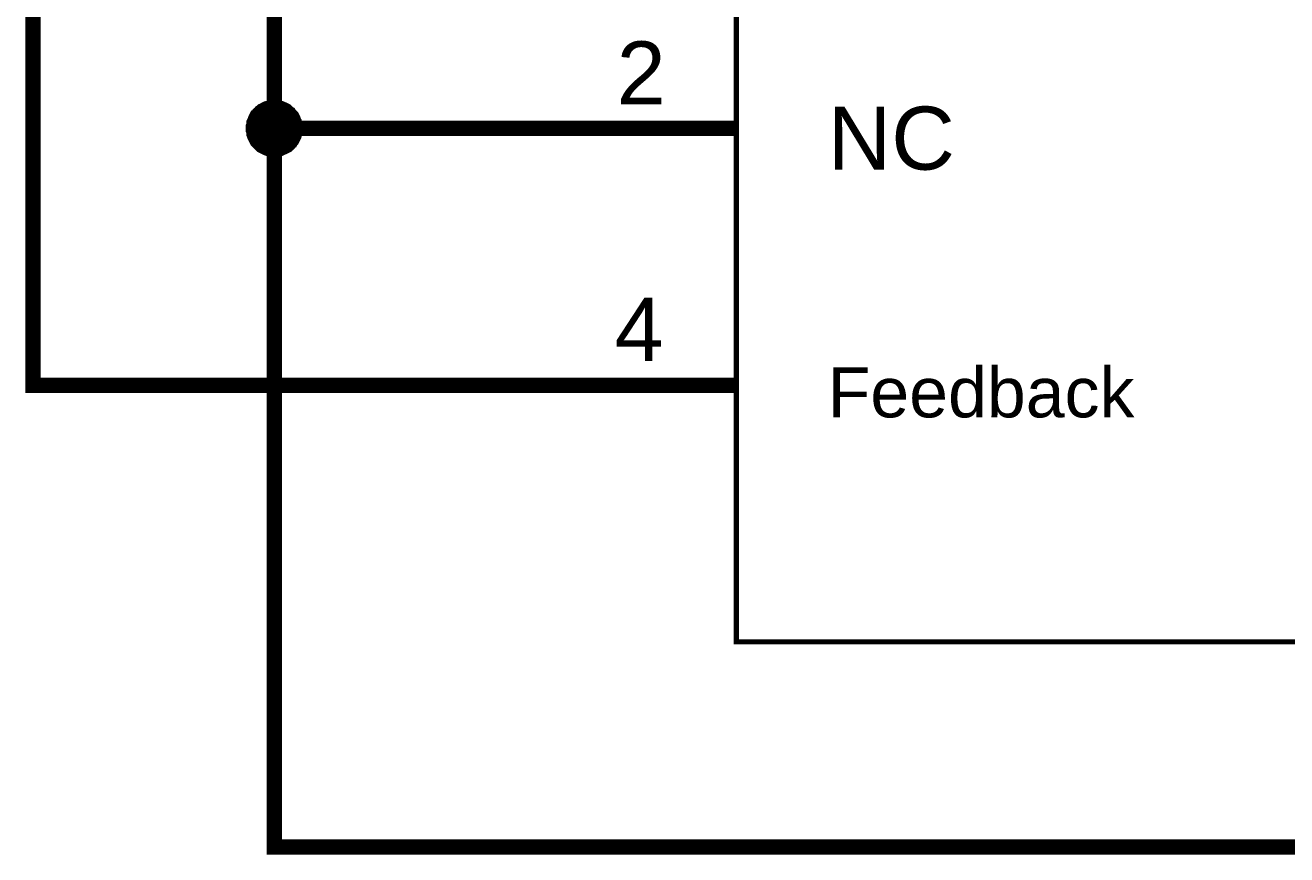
# Model space of a CAD drawing. Header units: millimetres. Extents: x 0 to 594, y 0 to 420.
# Drawn here: x 267.94 to 292.5, y 193.24 to 209.41 of the extents above; entities that cross this region are included whole.
import ezdxf

# ---------------------------------------------------------------- set-up
doc = ezdxf.new("R2010")
doc.units = ezdxf.units.MM
doc.layers.add('Sheet', color=255, linetype='Continuous')
doc.styles.get("Standard").update_dxf_attribs({"font": 'arial.ttf'})

msp = doc.modelspace()

# ---------------------------------------------------------------- linework, layer by layer
at = {"layer": 'Sheet', "color": 0}
for points, const_width in [([(276.787, 202.39), (268.087, 202.39), (268.087, 236.999), (306.08, 236.999)], 0.3), ([(276.787, 207.396), (276.787, 207.396), (272.786, 207.396), (272.786, 212.392)], 0.3), ([(272.278, 207.396), (272.278, 207.418), (272.278, 207.449), (272.289, 207.471), (272.289, 207.502), (272.289, 207.523), (272.299, 207.545), (272.31, 207.566), (272.321, 207.587), (272.331, 207.619), (272.342, 207.64), (272.352, 207.661), (272.363, 207.682), (272.373, 207.703), (272.395, 207.714), (272.405, 207.735), (272.426, 207.756), (272.448, 207.767), (272.458, 207.788), (272.479, 207.799), (272.5, 207.82), (272.522, 207.83), (272.543, 207.841), (272.564, 207.852), (272.585, 207.862), (272.606, 207.873), (272.638, 207.883), (272.659, 207.883), (272.68, 207.894), (272.712, 207.894), (272.733, 207.904), (272.754, 207.904), (272.786, 207.904)], 0.0991), ([(272.278, 207.396), (272.278, 207.418), (272.278, 207.449), (272.289, 207.471), (272.289, 207.502), (272.289, 207.523), (272.299, 207.545), (272.31, 207.566), (272.321, 207.587), (272.331, 207.619), (272.342, 207.64), (272.352, 207.661), (272.363, 207.682), (272.373, 207.703), (272.395, 207.714), (272.405, 207.735), (272.426, 207.756), (272.448, 207.767), (272.458, 207.788), (272.479, 207.799), (272.5, 207.82), (272.522, 207.83), (272.543, 207.841), (272.564, 207.852), (272.585, 207.862), (272.606, 207.873), (272.638, 207.883), (272.659, 207.883), (272.68, 207.894), (272.712, 207.894), (272.733, 207.904), (272.754, 207.904), (272.786, 207.904)], 0.0991), ([(272.278, 207.396), (272.278, 207.418), (272.278, 207.449), (272.289, 207.471), (272.289, 207.502), (272.289, 207.523), (272.299, 207.545), (272.31, 207.566), (272.321, 207.587), (272.331, 207.619), (272.342, 207.64), (272.352, 207.661), (272.363, 207.682), (272.373, 207.703), (272.395, 207.714), (272.405, 207.735), (272.426, 207.756), (272.448, 207.767), (272.458, 207.788), (272.479, 207.799), (272.5, 207.82), (272.522, 207.83), (272.543, 207.841), (272.564, 207.852), (272.585, 207.862), (272.606, 207.873), (272.638, 207.883), (272.659, 207.883), (272.68, 207.894), (272.712, 207.894), (272.733, 207.904), (272.754, 207.904), (272.786, 207.904)], 0.0991), ([(272.278, 207.396), (272.278, 207.418), (272.278, 207.449), (272.289, 207.471), (272.289, 207.502), (272.289, 207.523), (272.299, 207.545), (272.31, 207.566), (272.321, 207.587), (272.331, 207.619), (272.342, 207.64), (272.352, 207.661), (272.363, 207.682), (272.373, 207.703), (272.395, 207.714), (272.405, 207.735), (272.426, 207.756), (272.448, 207.767), (272.458, 207.788), (272.479, 207.799), (272.5, 207.82), (272.522, 207.83), (272.543, 207.841), (272.564, 207.852), (272.585, 207.862), (272.606, 207.873), (272.638, 207.883), (272.659, 207.883), (272.68, 207.894), (272.712, 207.894), (272.733, 207.904), (272.754, 207.904), (272.786, 207.904)], 0.0991), ([(272.278, 207.396), (272.278, 207.418), (272.278, 207.449), (272.289, 207.471), (272.289, 207.502), (272.289, 207.523), (272.299, 207.545), (272.31, 207.566), (272.321, 207.587), (272.331, 207.619), (272.342, 207.64), (272.352, 207.661), (272.363, 207.682), (272.373, 207.703), (272.395, 207.714), (272.405, 207.735), (272.426, 207.756), (272.448, 207.767), (272.458, 207.788), (272.479, 207.799), (272.5, 207.82), (272.522, 207.83), (272.543, 207.841), (272.564, 207.852), (272.585, 207.862), (272.606, 207.873), (272.638, 207.883), (272.659, 207.883), (272.68, 207.894), (272.712, 207.894), (272.733, 207.904), (272.754, 207.904), (272.786, 207.904)], 0.0991), ([(272.278, 207.396), (272.278, 207.418), (272.278, 207.449), (272.289, 207.471), (272.289, 207.502), (272.289, 207.523), (272.299, 207.545), (272.31, 207.566), (272.321, 207.587), (272.331, 207.619), (272.342, 207.64), (272.352, 207.661), (272.363, 207.682), (272.373, 207.703), (272.395, 207.714), (272.405, 207.735), (272.426, 207.756), (272.448, 207.767), (272.458, 207.788), (272.479, 207.799), (272.5, 207.82), (272.522, 207.83), (272.543, 207.841), (272.564, 207.852), (272.585, 207.862), (272.606, 207.873), (272.638, 207.883), (272.659, 207.883), (272.68, 207.894), (272.712, 207.894), (272.733, 207.904), (272.754, 207.904), (272.786, 207.904)], 0.0991), ([(272.278, 207.396), (272.278, 207.418), (272.278, 207.449), (272.289, 207.471), (272.289, 207.502), (272.289, 207.523), (272.299, 207.545), (272.31, 207.566), (272.321, 207.587), (272.331, 207.619), (272.342, 207.64), (272.352, 207.661), (272.363, 207.682), (272.373, 207.703), (272.395, 207.714), (272.405, 207.735), (272.426, 207.756), (272.448, 207.767), (272.458, 207.788), (272.479, 207.799), (272.5, 207.82), (272.522, 207.83), (272.543, 207.841), (272.564, 207.852), (272.585, 207.862), (272.606, 207.873), (272.638, 207.883), (272.659, 207.883), (272.68, 207.894), (272.712, 207.894), (272.733, 207.904), (272.754, 207.904), (272.786, 207.904)], 0.0991), ([(272.278, 207.396), (272.278, 207.418), (272.278, 207.449), (272.289, 207.471), (272.289, 207.502), (272.289, 207.523), (272.299, 207.545), (272.31, 207.566), (272.321, 207.587), (272.331, 207.619), (272.342, 207.64), (272.352, 207.661), (272.363, 207.682), (272.373, 207.703), (272.395, 207.714), (272.405, 207.735), (272.426, 207.756), (272.448, 207.767), (272.458, 207.788), (272.479, 207.799), (272.5, 207.82), (272.522, 207.83), (272.543, 207.841), (272.564, 207.852), (272.585, 207.862), (272.606, 207.873), (272.638, 207.883), (272.659, 207.883), (272.68, 207.894), (272.712, 207.894), (272.733, 207.904), (272.754, 207.904), (272.786, 207.904)], 0.0991), ([(272.786, 207.904), (272.786, 207.904)], 0.0991), ([(272.786, 207.904), (272.807, 207.904), (272.839, 207.904), (272.86, 207.894), (272.892, 207.894), (272.913, 207.883), (272.934, 207.883), (272.956, 207.873), (272.977, 207.862), (273.008, 207.852), (273.03, 207.841), (273.051, 207.83), (273.072, 207.82), (273.093, 207.799), (273.104, 207.788), (273.125, 207.767), (273.146, 207.756), (273.157, 207.735), (273.178, 207.714), (273.188, 207.703), (273.21, 207.682), (273.22, 207.661), (273.231, 207.64), (273.241, 207.619), (273.252, 207.587), (273.262, 207.566), (273.273, 207.545), (273.273, 207.523), (273.284, 207.502), (273.284, 207.471), (273.294, 207.449), (273.294, 207.418), (273.294, 207.396)], 0.0991), ([(272.786, 207.904), (272.786, 207.904)], 0.0991), ([(272.786, 207.904), (272.807, 207.904), (272.839, 207.904), (272.86, 207.894), (272.892, 207.894), (272.913, 207.883), (272.934, 207.883), (272.956, 207.873), (272.977, 207.862), (273.008, 207.852), (273.03, 207.841), (273.051, 207.83), (273.072, 207.82), (273.093, 207.799), (273.104, 207.788), (273.125, 207.767), (273.146, 207.756), (273.157, 207.735), (273.178, 207.714), (273.188, 207.703), (273.21, 207.682), (273.22, 207.661), (273.231, 207.64), (273.241, 207.619), (273.252, 207.587), (273.262, 207.566), (273.273, 207.545), (273.273, 207.523), (273.284, 207.502), (273.284, 207.471), (273.294, 207.449), (273.294, 207.418), (273.294, 207.396)], 0.0991), ([(272.786, 207.904), (272.786, 207.904)], 0.0991), ([(272.786, 207.904), (272.807, 207.904), (272.839, 207.904), (272.86, 207.894), (272.892, 207.894), (272.913, 207.883), (272.934, 207.883), (272.956, 207.873), (272.977, 207.862), (273.008, 207.852), (273.03, 207.841), (273.051, 207.83), (273.072, 207.82), (273.093, 207.799), (273.104, 207.788), (273.125, 207.767), (273.146, 207.756), (273.157, 207.735), (273.178, 207.714), (273.188, 207.703), (273.21, 207.682), (273.22, 207.661), (273.231, 207.64), (273.241, 207.619), (273.252, 207.587), (273.262, 207.566), (273.273, 207.545), (273.273, 207.523), (273.284, 207.502), (273.284, 207.471), (273.294, 207.449), (273.294, 207.418), (273.294, 207.396)], 0.0991), ([(272.786, 207.904), (272.786, 207.904)], 0.0991), ([(272.786, 207.904), (272.807, 207.904), (272.839, 207.904), (272.86, 207.894), (272.892, 207.894), (272.913, 207.883), (272.934, 207.883), (272.956, 207.873), (272.977, 207.862), (273.008, 207.852), (273.03, 207.841), (273.051, 207.83), (273.072, 207.82), (273.093, 207.799), (273.104, 207.788), (273.125, 207.767), (273.146, 207.756), (273.157, 207.735), (273.178, 207.714), (273.188, 207.703), (273.21, 207.682), (273.22, 207.661), (273.231, 207.64), (273.241, 207.619), (273.252, 207.587), (273.262, 207.566), (273.273, 207.545), (273.273, 207.523), (273.284, 207.502), (273.284, 207.471), (273.294, 207.449), (273.294, 207.418), (273.294, 207.396)], 0.0991), ([(272.786, 207.904), (272.786, 207.904)], 0.0991), ([(272.786, 207.904), (272.807, 207.904), (272.839, 207.904), (272.86, 207.894), (272.892, 207.894), (272.913, 207.883), (272.934, 207.883), (272.956, 207.873), (272.977, 207.862), (273.008, 207.852), (273.03, 207.841), (273.051, 207.83), (273.072, 207.82), (273.093, 207.799), (273.104, 207.788), (273.125, 207.767), (273.146, 207.756), (273.157, 207.735), (273.178, 207.714), (273.188, 207.703), (273.21, 207.682), (273.22, 207.661), (273.231, 207.64), (273.241, 207.619), (273.252, 207.587), (273.262, 207.566), (273.273, 207.545), (273.273, 207.523), (273.284, 207.502), (273.284, 207.471), (273.294, 207.449), (273.294, 207.418), (273.294, 207.396)], 0.0991), ([(272.786, 207.904), (272.786, 207.904)], 0.0991), ([(272.786, 207.904), (272.807, 207.904), (272.839, 207.904), (272.86, 207.894), (272.892, 207.894), (272.913, 207.883), (272.934, 207.883), (272.956, 207.873), (272.977, 207.862), (273.008, 207.852), (273.03, 207.841), (273.051, 207.83), (273.072, 207.82), (273.093, 207.799), (273.104, 207.788), (273.125, 207.767), (273.146, 207.756), (273.157, 207.735), (273.178, 207.714), (273.188, 207.703), (273.21, 207.682), (273.22, 207.661), (273.231, 207.64), (273.241, 207.619), (273.252, 207.587), (273.262, 207.566), (273.273, 207.545), (273.273, 207.523), (273.284, 207.502), (273.284, 207.471), (273.294, 207.449), (273.294, 207.418), (273.294, 207.396)], 0.0991), ([(272.786, 207.904), (272.786, 207.904)], 0.0991), ([(272.786, 207.904), (272.807, 207.904), (272.839, 207.904), (272.86, 207.894), (272.892, 207.894), (272.913, 207.883), (272.934, 207.883), (272.956, 207.873), (272.977, 207.862), (273.008, 207.852), (273.03, 207.841), (273.051, 207.83), (273.072, 207.82), (273.093, 207.799), (273.104, 207.788), (273.125, 207.767), (273.146, 207.756), (273.157, 207.735), (273.178, 207.714), (273.188, 207.703), (273.21, 207.682), (273.22, 207.661), (273.231, 207.64), (273.241, 207.619), (273.252, 207.587), (273.262, 207.566), (273.273, 207.545), (273.273, 207.523), (273.284, 207.502), (273.284, 207.471), (273.294, 207.449), (273.294, 207.418), (273.294, 207.396)], 0.0991), ([(272.786, 207.904), (272.786, 207.904)], 0.0991), ([(272.786, 207.904), (272.807, 207.904), (272.839, 207.904), (272.86, 207.894), (272.892, 207.894), (272.913, 207.883), (272.934, 207.883), (272.956, 207.873), (272.977, 207.862), (273.008, 207.852), (273.03, 207.841), (273.051, 207.83), (273.072, 207.82), (273.093, 207.799), (273.104, 207.788), (273.125, 207.767), (273.146, 207.756), (273.157, 207.735), (273.178, 207.714), (273.188, 207.703), (273.21, 207.682), (273.22, 207.661), (273.231, 207.64), (273.241, 207.619), (273.252, 207.587), (273.262, 207.566), (273.273, 207.545), (273.273, 207.523), (273.284, 207.502), (273.284, 207.471), (273.294, 207.449), (273.294, 207.418), (273.294, 207.396)], 0.0991), ([(306.779, 202.39), (310.779, 202.39), (310.779, 193.394), (272.786, 193.394), (272.786, 207.396)], 0.3), ([(281.782, 207.396), (276.787, 207.396)], 0.3), ([(272.786, 206.888), (272.754, 206.888), (272.733, 206.888), (272.712, 206.899), (272.68, 206.899), (272.659, 206.899), (272.638, 206.91), (272.606, 206.92), (272.585, 206.931), (272.564, 206.941), (272.543, 206.952), (272.522, 206.963), (272.5, 206.973), (272.479, 206.984), (272.458, 207.005), (272.448, 207.015), (272.426, 207.037), (272.405, 207.058), (272.395, 207.068), (272.373, 207.09), (272.363, 207.111), (272.352, 207.132), (272.342, 207.153), (272.331, 207.174), (272.321, 207.195), (272.31, 207.217), (272.299, 207.248), (272.289, 207.269), (272.289, 207.291), (272.289, 207.322), (272.278, 207.344), (272.278, 207.365), (272.278, 207.396)], 0.0991), ([(272.278, 207.396), (272.278, 207.396)], 0.0991), ([(272.786, 206.888), (272.754, 206.888), (272.733, 206.888), (272.712, 206.899), (272.68, 206.899), (272.659, 206.899), (272.638, 206.91), (272.606, 206.92), (272.585, 206.931), (272.564, 206.941), (272.543, 206.952), (272.522, 206.963), (272.5, 206.973), (272.479, 206.984), (272.458, 207.005), (272.448, 207.015), (272.426, 207.037), (272.405, 207.058), (272.395, 207.068), (272.373, 207.09), (272.363, 207.111), (272.352, 207.132), (272.342, 207.153), (272.331, 207.174), (272.321, 207.195), (272.31, 207.217), (272.299, 207.248), (272.289, 207.269), (272.289, 207.291), (272.289, 207.322), (272.278, 207.344), (272.278, 207.365), (272.278, 207.396)], 0.0991), ([(272.278, 207.396), (272.278, 207.396)], 0.0991), ([(272.786, 206.888), (272.754, 206.888), (272.733, 206.888), (272.712, 206.899), (272.68, 206.899), (272.659, 206.899), (272.638, 206.91), (272.606, 206.92), (272.585, 206.931), (272.564, 206.941), (272.543, 206.952), (272.522, 206.963), (272.5, 206.973), (272.479, 206.984), (272.458, 207.005), (272.448, 207.015), (272.426, 207.037), (272.405, 207.058), (272.395, 207.068), (272.373, 207.09), (272.363, 207.111), (272.352, 207.132), (272.342, 207.153), (272.331, 207.174), (272.321, 207.195), (272.31, 207.217), (272.299, 207.248), (272.289, 207.269), (272.289, 207.291), (272.289, 207.322), (272.278, 207.344), (272.278, 207.365), (272.278, 207.396)], 0.0991), ([(272.278, 207.396), (272.278, 207.396)], 0.0991), ([(272.786, 206.888), (272.754, 206.888), (272.733, 206.888), (272.712, 206.899), (272.68, 206.899), (272.659, 206.899), (272.638, 206.91), (272.606, 206.92), (272.585, 206.931), (272.564, 206.941), (272.543, 206.952), (272.522, 206.963), (272.5, 206.973), (272.479, 206.984), (272.458, 207.005), (272.448, 207.015), (272.426, 207.037), (272.405, 207.058), (272.395, 207.068), (272.373, 207.09), (272.363, 207.111), (272.352, 207.132), (272.342, 207.153), (272.331, 207.174), (272.321, 207.195), (272.31, 207.217), (272.299, 207.248), (272.289, 207.269), (272.289, 207.291), (272.289, 207.322), (272.278, 207.344), (272.278, 207.365), (272.278, 207.396)], 0.0991), ([(272.278, 207.396), (272.278, 207.396)], 0.0991), ([(272.786, 206.888), (272.754, 206.888), (272.733, 206.888), (272.712, 206.899), (272.68, 206.899), (272.659, 206.899), (272.638, 206.91), (272.606, 206.92), (272.585, 206.931), (272.564, 206.941), (272.543, 206.952), (272.522, 206.963), (272.5, 206.973), (272.479, 206.984), (272.458, 207.005), (272.448, 207.015), (272.426, 207.037), (272.405, 207.058), (272.395, 207.068), (272.373, 207.09), (272.363, 207.111), (272.352, 207.132), (272.342, 207.153), (272.331, 207.174), (272.321, 207.195), (272.31, 207.217), (272.299, 207.248), (272.289, 207.269), (272.289, 207.291), (272.289, 207.322), (272.278, 207.344), (272.278, 207.365), (272.278, 207.396)], 0.0991), ([(272.278, 207.396), (272.278, 207.396)], 0.0991), ([(272.786, 206.888), (272.754, 206.888), (272.733, 206.888), (272.712, 206.899), (272.68, 206.899), (272.659, 206.899), (272.638, 206.91), (272.606, 206.92), (272.585, 206.931), (272.564, 206.941), (272.543, 206.952), (272.522, 206.963), (272.5, 206.973), (272.479, 206.984), (272.458, 207.005), (272.448, 207.015), (272.426, 207.037), (272.405, 207.058), (272.395, 207.068), (272.373, 207.09), (272.363, 207.111), (272.352, 207.132), (272.342, 207.153), (272.331, 207.174), (272.321, 207.195), (272.31, 207.217), (272.299, 207.248), (272.289, 207.269), (272.289, 207.291), (272.289, 207.322), (272.278, 207.344), (272.278, 207.365), (272.278, 207.396)], 0.0991), ([(272.278, 207.396), (272.278, 207.396)], 0.0991), ([(272.786, 206.888), (272.754, 206.888), (272.733, 206.888), (272.712, 206.899), (272.68, 206.899), (272.659, 206.899), (272.638, 206.91), (272.606, 206.92), (272.585, 206.931), (272.564, 206.941), (272.543, 206.952), (272.522, 206.963), (272.5, 206.973), (272.479, 206.984), (272.458, 207.005), (272.448, 207.015), (272.426, 207.037), (272.405, 207.058), (272.395, 207.068), (272.373, 207.09), (272.363, 207.111), (272.352, 207.132), (272.342, 207.153), (272.331, 207.174), (272.321, 207.195), (272.31, 207.217), (272.299, 207.248), (272.289, 207.269), (272.289, 207.291), (272.289, 207.322), (272.278, 207.344), (272.278, 207.365), (272.278, 207.396)], 0.0991), ([(272.278, 207.396), (272.278, 207.396)], 0.0991), ([(272.786, 206.888), (272.754, 206.888), (272.733, 206.888), (272.712, 206.899), (272.68, 206.899), (272.659, 206.899), (272.638, 206.91), (272.606, 206.92), (272.585, 206.931), (272.564, 206.941), (272.543, 206.952), (272.522, 206.963), (272.5, 206.973), (272.479, 206.984), (272.458, 207.005), (272.448, 207.015), (272.426, 207.037), (272.405, 207.058), (272.395, 207.068), (272.373, 207.09), (272.363, 207.111), (272.352, 207.132), (272.342, 207.153), (272.331, 207.174), (272.321, 207.195), (272.31, 207.217), (272.299, 207.248), (272.289, 207.269), (272.289, 207.291), (272.289, 207.322), (272.278, 207.344), (272.278, 207.365), (272.278, 207.396)], 0.0991), ([(272.278, 207.396), (272.278, 207.396)], 0.0991), ([(273.294, 207.396), (273.294, 207.365), (273.294, 207.344), (273.284, 207.322), (273.284, 207.291), (273.273, 207.269), (273.273, 207.248), (273.262, 207.217), (273.252, 207.195), (273.241, 207.174), (273.231, 207.153), (273.22, 207.132), (273.21, 207.111), (273.188, 207.09), (273.178, 207.068), (273.157, 207.058), (273.146, 207.037), (273.125, 207.015), (273.104, 207.005), (273.093, 206.984), (273.072, 206.973), (273.051, 206.963), (273.03, 206.952), (273.008, 206.941), (272.977, 206.931), (272.956, 206.92), (272.934, 206.91), (272.913, 206.899), (272.892, 206.899), (272.86, 206.899), (272.839, 206.888), (272.807, 206.888), (272.786, 206.888)], 0.0991), ([(273.294, 207.396), (273.294, 207.365), (273.294, 207.344), (273.284, 207.322), (273.284, 207.291), (273.273, 207.269), (273.273, 207.248), (273.262, 207.217), (273.252, 207.195), (273.241, 207.174), (273.231, 207.153), (273.22, 207.132), (273.21, 207.111), (273.188, 207.09), (273.178, 207.068), (273.157, 207.058), (273.146, 207.037), (273.125, 207.015), (273.104, 207.005), (273.093, 206.984), (273.072, 206.973), (273.051, 206.963), (273.03, 206.952), (273.008, 206.941), (272.977, 206.931), (272.956, 206.92), (272.934, 206.91), (272.913, 206.899), (272.892, 206.899), (272.86, 206.899), (272.839, 206.888), (272.807, 206.888), (272.786, 206.888)], 0.0991), ([(273.294, 207.396), (273.294, 207.365), (273.294, 207.344), (273.284, 207.322), (273.284, 207.291), (273.273, 207.269), (273.273, 207.248), (273.262, 207.217), (273.252, 207.195), (273.241, 207.174), (273.231, 207.153), (273.22, 207.132), (273.21, 207.111), (273.188, 207.09), (273.178, 207.068), (273.157, 207.058), (273.146, 207.037), (273.125, 207.015), (273.104, 207.005), (273.093, 206.984), (273.072, 206.973), (273.051, 206.963), (273.03, 206.952), (273.008, 206.941), (272.977, 206.931), (272.956, 206.92), (272.934, 206.91), (272.913, 206.899), (272.892, 206.899), (272.86, 206.899), (272.839, 206.888), (272.807, 206.888), (272.786, 206.888)], 0.0991), ([(273.294, 207.396), (273.294, 207.365), (273.294, 207.344), (273.284, 207.322), (273.284, 207.291), (273.273, 207.269), (273.273, 207.248), (273.262, 207.217), (273.252, 207.195), (273.241, 207.174), (273.231, 207.153), (273.22, 207.132), (273.21, 207.111), (273.188, 207.09), (273.178, 207.068), (273.157, 207.058), (273.146, 207.037), (273.125, 207.015), (273.104, 207.005), (273.093, 206.984), (273.072, 206.973), (273.051, 206.963), (273.03, 206.952), (273.008, 206.941), (272.977, 206.931), (272.956, 206.92), (272.934, 206.91), (272.913, 206.899), (272.892, 206.899), (272.86, 206.899), (272.839, 206.888), (272.807, 206.888), (272.786, 206.888)], 0.0991), ([(273.294, 207.396), (273.294, 207.365), (273.294, 207.344), (273.284, 207.322), (273.284, 207.291), (273.273, 207.269), (273.273, 207.248), (273.262, 207.217), (273.252, 207.195), (273.241, 207.174), (273.231, 207.153), (273.22, 207.132), (273.21, 207.111), (273.188, 207.09), (273.178, 207.068), (273.157, 207.058), (273.146, 207.037), (273.125, 207.015), (273.104, 207.005), (273.093, 206.984), (273.072, 206.973), (273.051, 206.963), (273.03, 206.952), (273.008, 206.941), (272.977, 206.931), (272.956, 206.92), (272.934, 206.91), (272.913, 206.899), (272.892, 206.899), (272.86, 206.899), (272.839, 206.888), (272.807, 206.888), (272.786, 206.888)], 0.0991), ([(273.294, 207.396), (273.294, 207.365), (273.294, 207.344), (273.284, 207.322), (273.284, 207.291), (273.273, 207.269), (273.273, 207.248), (273.262, 207.217), (273.252, 207.195), (273.241, 207.174), (273.231, 207.153), (273.22, 207.132), (273.21, 207.111), (273.188, 207.09), (273.178, 207.068), (273.157, 207.058), (273.146, 207.037), (273.125, 207.015), (273.104, 207.005), (273.093, 206.984), (273.072, 206.973), (273.051, 206.963), (273.03, 206.952), (273.008, 206.941), (272.977, 206.931), (272.956, 206.92), (272.934, 206.91), (272.913, 206.899), (272.892, 206.899), (272.86, 206.899), (272.839, 206.888), (272.807, 206.888), (272.786, 206.888)], 0.0991), ([(273.294, 207.396), (273.294, 207.365), (273.294, 207.344), (273.284, 207.322), (273.284, 207.291), (273.273, 207.269), (273.273, 207.248), (273.262, 207.217), (273.252, 207.195), (273.241, 207.174), (273.231, 207.153), (273.22, 207.132), (273.21, 207.111), (273.188, 207.09), (273.178, 207.068), (273.157, 207.058), (273.146, 207.037), (273.125, 207.015), (273.104, 207.005), (273.093, 206.984), (273.072, 206.973), (273.051, 206.963), (273.03, 206.952), (273.008, 206.941), (272.977, 206.931), (272.956, 206.92), (272.934, 206.91), (272.913, 206.899), (272.892, 206.899), (272.86, 206.899), (272.839, 206.888), (272.807, 206.888), (272.786, 206.888)], 0.0991), ([(273.294, 207.396), (273.294, 207.365), (273.294, 207.344), (273.284, 207.322), (273.284, 207.291), (273.273, 207.269), (273.273, 207.248), (273.262, 207.217), (273.252, 207.195), (273.241, 207.174), (273.231, 207.153), (273.22, 207.132), (273.21, 207.111), (273.188, 207.09), (273.178, 207.068), (273.157, 207.058), (273.146, 207.037), (273.125, 207.015), (273.104, 207.005), (273.093, 206.984), (273.072, 206.973), (273.051, 206.963), (273.03, 206.952), (273.008, 206.941), (272.977, 206.931), (272.956, 206.92), (272.934, 206.91), (272.913, 206.899), (272.892, 206.899), (272.86, 206.899), (272.839, 206.888), (272.807, 206.888), (272.786, 206.888)], 0.0991), ([(273.294, 207.396), (273.294, 207.396), (273.294, 207.396), (273.294, 207.396), (273.294, 207.396), (273.294, 207.396), (273.294, 207.396), (273.294, 207.396), (273.294, 207.396), (273.294, 207.396), (273.294, 207.396), (273.294, 207.396), (273.294, 207.396), (273.294, 207.396), (273.294, 207.396), (273.294, 207.396), (273.294, 207.396), (273.294, 207.396), (273.294, 207.396), (273.294, 207.396), (273.294, 207.396), (273.294, 207.396), (273.294, 207.396), (273.294, 207.396), (273.294, 207.396), (273.294, 207.396), (273.294, 207.396), (273.294, 207.396), (273.294, 207.396), (273.294, 207.396), (273.294, 207.396), (273.294, 207.396), (273.294, 207.396)], 0.0991), ([(273.294, 207.396), (273.294, 207.396)], 0.0991), ([(273.294, 207.396), (273.294, 207.396), (273.294, 207.396), (273.294, 207.396), (273.294, 207.396), (273.294, 207.396), (273.294, 207.396), (273.294, 207.396), (273.294, 207.396), (273.294, 207.396), (273.294, 207.396), (273.294, 207.396), (273.294, 207.396), (273.294, 207.396), (273.294, 207.396), (273.294, 207.396), (273.294, 207.396), (273.294, 207.396), (273.294, 207.396), (273.294, 207.396), (273.294, 207.396), (273.294, 207.396), (273.294, 207.396), (273.294, 207.396), (273.294, 207.396), (273.294, 207.396), (273.294, 207.396), (273.294, 207.396), (273.294, 207.396), (273.294, 207.396), (273.294, 207.396), (273.294, 207.396), (273.294, 207.396)], 0.0991), ([(273.294, 207.396), (273.294, 207.396)], 0.0991), ([(273.294, 207.396), (273.294, 207.396), (273.294, 207.396), (273.294, 207.396), (273.294, 207.396), (273.294, 207.396), (273.294, 207.396), (273.294, 207.396), (273.294, 207.396), (273.294, 207.396), (273.294, 207.396), (273.294, 207.396), (273.294, 207.396), (273.294, 207.396), (273.294, 207.396), (273.294, 207.396), (273.294, 207.396), (273.294, 207.396), (273.294, 207.396), (273.294, 207.396), (273.294, 207.396), (273.294, 207.396), (273.294, 207.396), (273.294, 207.396), (273.294, 207.396), (273.294, 207.396), (273.294, 207.396), (273.294, 207.396), (273.294, 207.396), (273.294, 207.396), (273.294, 207.396), (273.294, 207.396), (273.294, 207.396)], 0.0991), ([(273.294, 207.396), (273.294, 207.396)], 0.0991), ([(273.294, 207.396), (273.294, 207.396), (273.294, 207.396), (273.294, 207.396), (273.294, 207.396), (273.294, 207.396), (273.294, 207.396), (273.294, 207.396), (273.294, 207.396), (273.294, 207.396), (273.294, 207.396), (273.294, 207.396), (273.294, 207.396), (273.294, 207.396), (273.294, 207.396), (273.294, 207.396), (273.294, 207.396), (273.294, 207.396), (273.294, 207.396), (273.294, 207.396), (273.294, 207.396), (273.294, 207.396), (273.294, 207.396), (273.294, 207.396), (273.294, 207.396), (273.294, 207.396), (273.294, 207.396), (273.294, 207.396), (273.294, 207.396), (273.294, 207.396), (273.294, 207.396), (273.294, 207.396), (273.294, 207.396)], 0.0991), ([(273.294, 207.396), (273.294, 207.396)], 0.0991), ([(273.294, 207.396), (273.294, 207.396), (273.294, 207.396), (273.294, 207.396), (273.294, 207.396), (273.294, 207.396), (273.294, 207.396), (273.294, 207.396), (273.294, 207.396), (273.294, 207.396), (273.294, 207.396), (273.294, 207.396), (273.294, 207.396), (273.294, 207.396), (273.294, 207.396), (273.294, 207.396), (273.294, 207.396), (273.294, 207.396), (273.294, 207.396), (273.294, 207.396), (273.294, 207.396), (273.294, 207.396), (273.294, 207.396), (273.294, 207.396), (273.294, 207.396), (273.294, 207.396), (273.294, 207.396), (273.294, 207.396), (273.294, 207.396), (273.294, 207.396), (273.294, 207.396), (273.294, 207.396), (273.294, 207.396)], 0.0991), ([(273.294, 207.396), (273.294, 207.396)], 0.0991), ([(273.294, 207.396), (273.294, 207.396), (273.294, 207.396), (273.294, 207.396), (273.294, 207.396), (273.294, 207.396), (273.294, 207.396), (273.294, 207.396), (273.294, 207.396), (273.294, 207.396), (273.294, 207.396), (273.294, 207.396), (273.294, 207.396), (273.294, 207.396), (273.294, 207.396), (273.294, 207.396), (273.294, 207.396), (273.294, 207.396), (273.294, 207.396), (273.294, 207.396), (273.294, 207.396), (273.294, 207.396), (273.294, 207.396), (273.294, 207.396), (273.294, 207.396), (273.294, 207.396), (273.294, 207.396), (273.294, 207.396), (273.294, 207.396), (273.294, 207.396), (273.294, 207.396), (273.294, 207.396), (273.294, 207.396)], 0.0991), ([(273.294, 207.396), (273.294, 207.396)], 0.0991), ([(273.294, 207.396), (273.294, 207.396), (273.294, 207.396), (273.294, 207.396), (273.294, 207.396), (273.294, 207.396), (273.294, 207.396), (273.294, 207.396), (273.294, 207.396), (273.294, 207.396), (273.294, 207.396), (273.294, 207.396), (273.294, 207.396), (273.294, 207.396), (273.294, 207.396), (273.294, 207.396), (273.294, 207.396), (273.294, 207.396), (273.294, 207.396), (273.294, 207.396), (273.294, 207.396), (273.294, 207.396), (273.294, 207.396), (273.294, 207.396), (273.294, 207.396), (273.294, 207.396), (273.294, 207.396), (273.294, 207.396), (273.294, 207.396), (273.294, 207.396), (273.294, 207.396), (273.294, 207.396), (273.294, 207.396)], 0.0991), ([(273.294, 207.396), (273.294, 207.396)], 0.0991), ([(273.294, 207.396), (273.294, 207.396), (273.294, 207.396), (273.294, 207.396), (273.294, 207.396), (273.294, 207.396), (273.294, 207.396), (273.294, 207.396), (273.294, 207.396), (273.294, 207.396), (273.294, 207.396), (273.294, 207.396), (273.294, 207.396), (273.294, 207.396), (273.294, 207.396), (273.294, 207.396), (273.294, 207.396), (273.294, 207.396), (273.294, 207.396), (273.294, 207.396), (273.294, 207.396), (273.294, 207.396), (273.294, 207.396), (273.294, 207.396), (273.294, 207.396), (273.294, 207.396), (273.294, 207.396), (273.294, 207.396), (273.294, 207.396), (273.294, 207.396), (273.294, 207.396), (273.294, 207.396), (273.294, 207.396)], 0.0991), ([(273.294, 207.396), (273.294, 207.396)], 0.0991), ([(281.782, 202.39), (276.787, 202.39)], 0.3)]:
    msp.add_lwpolyline(points, dxfattribs=dict(at, const_width=const_width))
at = {"layer": 'Sheet', "color": 0, "const_width": 0.0991}
for points in [[(281.782, 222.393), (281.782, 197.395), (301.783, 197.395), (301.783, 222.393), (281.782, 222.393), (281.782, 222.393)], [(281.782, 222.393), (301.783, 222.393), (301.783, 197.395), (281.782, 197.395), (281.782, 222.393)]]:
    msp.add_lwpolyline(points, close=True, dxfattribs=at)
at = {"layer": 'Sheet', "color": 0, "const_width": 0.508}
msp.add_lwpolyline([(272.525, 207.4, 1), (273.033, 207.4, 1)], format="xyb", close=True, dxfattribs=at)

# ---------------------------------------------------------------- texts
at = {"layer": 'Sheet', "color": 0}
for s, height, p in [('2', 1.228, (279.453, 207.862)), ('NC', 1.2277, (283.56, 206.592)), ('4', 1.228, (279.411, 202.867)), ('Feedback', 0.9737, (283.56, 201.766))]:
    msp.add_text(s, height=height, dxfattribs=at).set_placement(p)

doc.saveas('drawing.dxf')
